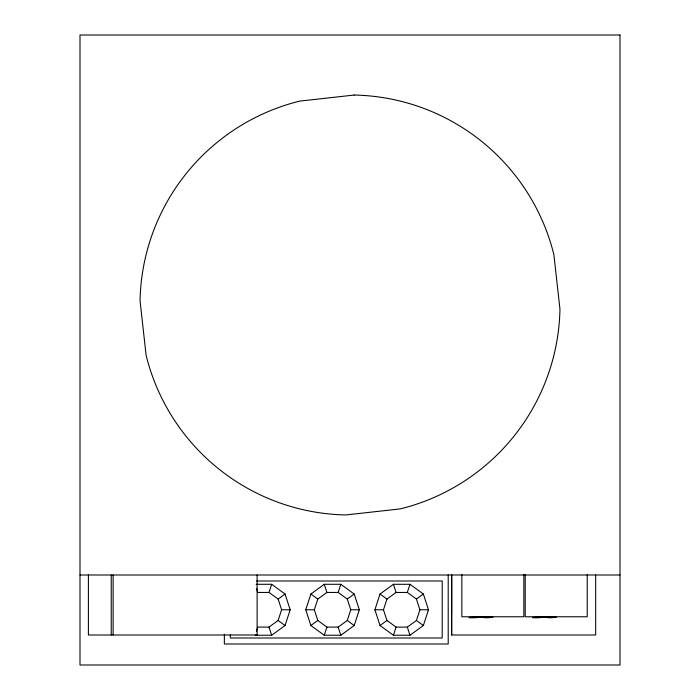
<?xml version="1.0" encoding="UTF-8"?>
<svg xmlns="http://www.w3.org/2000/svg" width="700" height="700" viewBox="0 0 700 700"><rect width="100%" height="100%" fill="white"/><g stroke="black" fill="none" stroke-linecap="round" stroke-linejoin="round"><path stroke-width="1.05" d="M256.428 631.173L257.757 627.095L269.01 627.095L278.119 620.48L281.601 609.77L278.119 599.06L269.01 592.445L257.757 592.445L256.428 588.367M269.01 592.445L271.661 584.29L256.139 584.29M255.106 635.25L271.661 635.25L285.058 625.52L290.176 609.77L285.058 594.029L271.661 584.29M305.751 609.77L310.87 594.029L324.257 584.29L340.821 584.29L354.209 594.029L359.328 609.77L354.209 625.52L340.821 635.25L324.257 635.25L310.87 625.52L305.751 609.77L314.326 609.77L317.8 599.06L326.909 592.445L338.17 592.445L347.279 599.06L350.752 609.77L347.279 620.48L338.17 627.095L326.909 627.095L317.8 620.48L314.326 609.77M324.257 635.25L326.909 627.095M338.17 592.445L340.821 584.29M374.902 609.77L380.021 594.029L393.418 584.29L409.973 584.29L423.369 594.029L428.479 609.77L423.369 625.52L409.973 635.25L393.418 635.25L380.021 625.52L374.902 609.77L383.477 609.77L386.96 599.06L396.06 592.445L407.321 592.445L416.43 599.06L419.912 609.77L416.43 620.48L407.321 627.095L396.06 627.095L386.96 620.48L383.477 609.77M393.418 635.25L396.06 627.095M407.321 592.445L409.973 584.29M278.119 599.06L285.058 594.029M310.87 625.52L317.8 620.48M347.279 599.06L354.209 594.029M380.021 625.52L386.96 620.48M416.43 599.06L423.369 594.029M484.488 616.656L477.391 617.085L482.668 617.146L484.584 616.954L477.54 616.761M547.872 616.656L540.776 617.085L546.044 617.146L547.96 616.954L540.925 616.761M481.784 617.015L476.044 617.706A11.996 0.586 -3.2 0 1 469.166 617.452L477.549 617.032M545.169 617.015L539.429 617.706A11.996 0.586 -3.2 0 1 532.543 617.452L540.934 617.032M479.929 617.12L478.345 617.032M543.305 617.12L541.73 617.032M484.496 616.884L492.923 616.98A11.996 0.875 0.8 0 1 485.214 617.767L481.784 617.155M547.872 616.884L556.308 616.98A11.996 0.875 0.8 0 1 548.59 617.767L545.169 617.155M80.001 574.997L619.999 574.997M256.567 581L442.207 581L442.207 637.997L230.361 637.997L230.361 634.769M281.601 609.77L290.176 609.77M350.752 609.77L359.328 609.77M419.912 609.77L428.479 609.77M472.894 616.892L489.702 616.892M536.27 616.892L553.087 616.892M451.657 634.996L451.657 574.997L451.657 634.996L595.656 634.996L595.656 574.997M380.021 594.029L386.96 599.06M416.43 620.48L423.369 625.52M310.87 594.029L317.8 599.06M347.279 620.48L354.209 625.52M278.119 620.48L285.058 625.52M393.418 584.29L396.06 592.445M407.321 627.095L409.973 635.25M324.257 584.29L326.909 592.445M338.17 627.095L340.821 635.25M269.01 627.095L271.661 635.25M587.221 574.718L587.221 616.77L525.236 616.77L525.236 574.718M523.836 574.718L523.836 616.77L461.851 616.77L461.851 574.718M451.57 578.602L451.57 612.964M448.21 574.997L448.21 644L224.359 644L224.359 634.296M257.11 574.997L257.11 634.996L88.401 634.996L88.401 574.997M113.111 574.997L113.111 634.996M111.239 574.997L111.239 634.996M354.174 95.043L299.688 101.115A210 210 0 0 0 140.044 300.825L146.116 355.311A210 210 0 0 0 345.826 514.955L400.312 508.883A210 210 0 0 0 559.956 309.172L553.884 254.686A210 210 0 0 0 354.174 95.043M619.999 35L80.001 35L80.001 665L619.999 665L619.999 35"/></g></svg>
